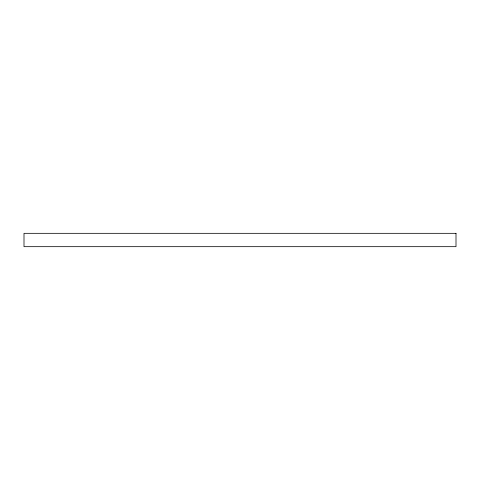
<?xml version="1.0" encoding="UTF-8"?>
<svg xmlns="http://www.w3.org/2000/svg" width="480" height="480" viewBox="0 0 480 480"><rect width="100%" height="100%" fill="white"/><g stroke="black" fill="none" stroke-linecap="round" stroke-linejoin="round"><path stroke-width="0.72" d="M456 233.328L24 233.328L24 246.672L456 246.672L456 233.328"/></g></svg>
